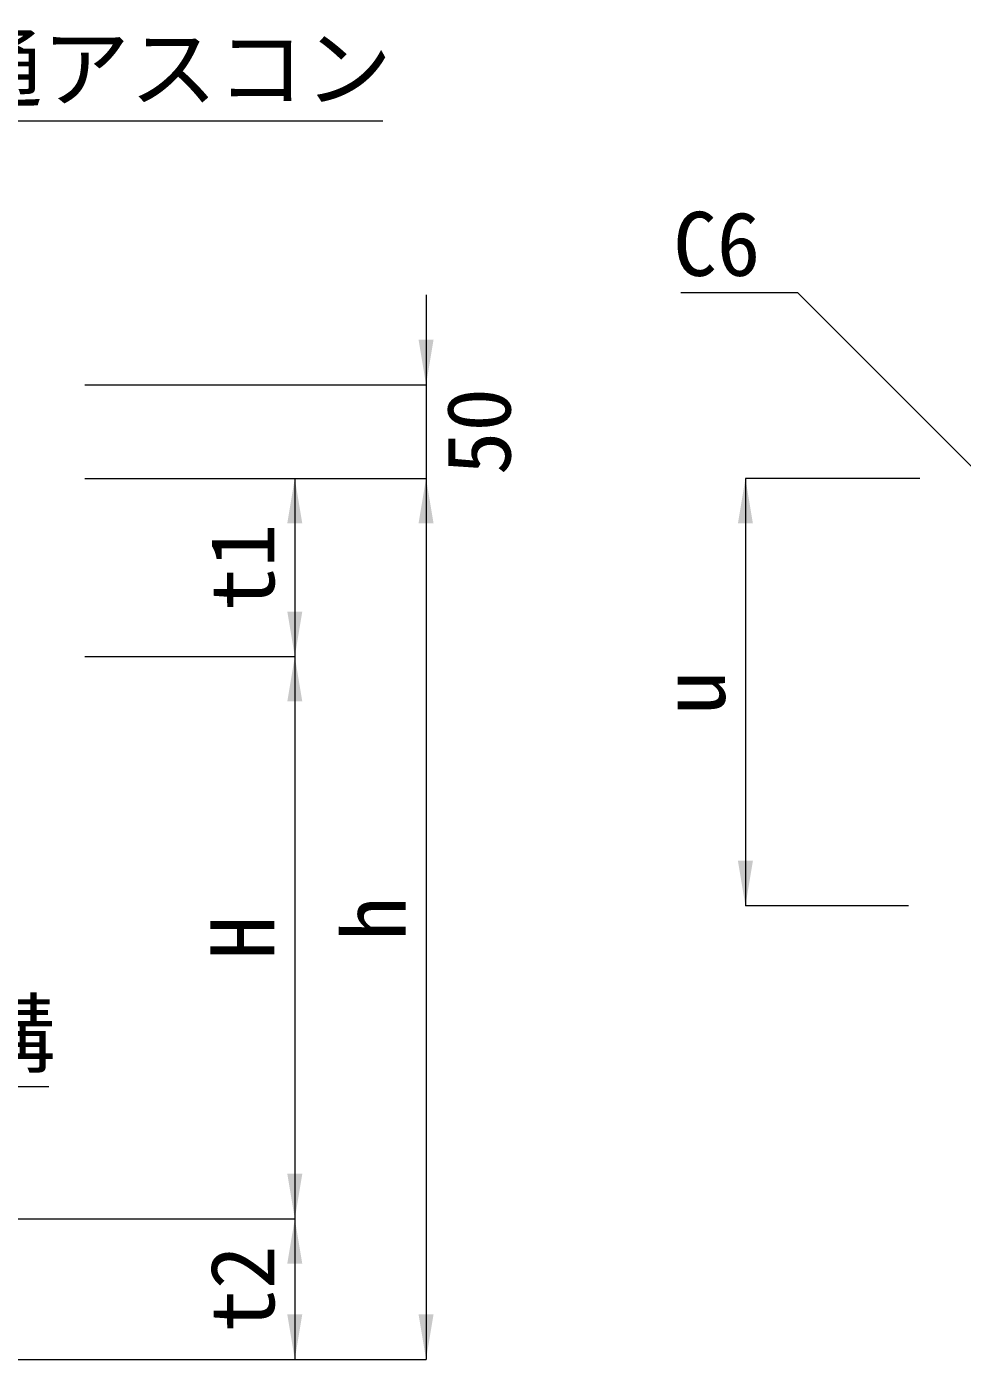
# Model space of a CAD drawing. Units: millimetres, scale not verified. Extents: x 42559 to 133118, y -58351 to -47326.
# Drawn here: x 45830 to 46329, y -51967 to -51256 of the extents above; entities that cross this region are included whole.
import ezdxf
from ezdxf.enums import TextEntityAlignment as Align

# ---------------------------------------------------------------- set-up
doc = ezdxf.new("R2010")
doc.units = ezdxf.units.MM
doc.header["$LTSCALE"] = 23
doc.layers.add('寸法線', color=7, linetype='Continuous', lineweight=13)
doc.layers.add('引出線', color=4, linetype='Continuous', lineweight=13)
doc.styles.add('ＭＳ ゴシック', font='')
doc.styles.get('ＭＳ ゴシック').set_extended_font_data('MS Gothic')

# ---------------------------------------------------------------- blocks, each defined once
blk = doc.blocks.new('filled_arrow')
at = {"color": 0, "linetype": 'Continuous', "lineweight": -2}
blk.add_solid([(7.5, 1.25), (0, 0), (7.5, -1.25)], dxfattribs=at)

msp = doc.modelspace()

# ---------------------------------------------------------------- linework, layer by layer
at = {"layer": '寸法線'}
for p, q in [((46042.7, -51399.3), (46042.7, -51545.3)), ((45860.67, -51447.3), (46042.7, -51447.3)), ((45860.67, -51497.3), (45972.7, -51497.3)), ((45860.67, -51497.3), (46042.7, -51497.3)), ((45860.67, -51497.3), (46042.7, -51497.3)), ((45972.7, -51497.3), (45972.7, -51592.3)), ((46042.7, -51497.3), (46042.7, -51967.3)), ((46213.02, -51497.3), (46213.02, -51725.3)), ((46306.03, -51497.3), (46213.02, -51497.3)), ((45860.67, -51592.3), (45972.7, -51592.3)), ((45860.67, -51592.3), (45972.7, -51592.3)), ((45972.7, -51592.3), (45972.7, -51892.3)), ((46300.03, -51725.3), (46213.02, -51725.3)), ((45710.67, -51892.3), (45972.7, -51892.3)), ((45710.67, -51892.3), (45972.7, -51892.3)), ((45972.7, -51892.3), (45972.7, -51967.3)), ((45700.67, -51967.3), (45972.7, -51967.3)), ((45700.67, -51967.3), (46042.7, -51967.3))]:
    msp.add_line(p, q, dxfattribs=at)
at = {"layer": '引出線'}
for points in [[(45584.04, -51447.3), (45724.8, -51306.55), (46019.64, -51306.55)], [(46343.03, -51500.3), (46240.98, -51398.26), (46178.58, -51398.26)], [(45643.67, -51821.78), (45708.78, -51821.78), (45841.53, -51821.78)]]:
    msp.add_lwpolyline(points, dxfattribs=at)

# ---------------------------------------------------------------- block references
at = {"layer": '寸法線', "xscale": 3.2, "yscale": 3.2}
for p, rotation in [((46042.7, -51447.3), 90), ((45972.7, -51497.3), 270), ((46042.7, -51497.3), 270), ((46042.7, -51497.3), 270), ((46213.02, -51497.3), 270), ((45972.7, -51592.3), 90), ((45972.7, -51592.3), 270), ((46213.02, -51725.3), 90), ((45972.7, -51892.3), 90), ((45972.7, -51892.3), 270), ((45972.7, -51967.3), 90), ((46042.7, -51967.3), 90)]:
    msp.add_blockref('filled_arrow', p, dxfattribs=dict(at, rotation=rotation))

# ---------------------------------------------------------------- texts
at = {"layer": '寸法線', "style": 'ＭＳ ゴシック'}
for s, p in [('50', (46070.7, -51472.3)), ('t1', (45944.7, -51544.8)), ('u', (46185.02, -51611.3)), ('h', (46014.7, -51732.3)), ('H', (45944.7, -51742.3)), ('t2', (45944.7, -51929.8))]:
    msp.add_text(s, height=34.18, rotation=90, dxfattribs=at).set_placement(p, align=Align.MIDDLE_CENTER)
at = {"layer": '引出線', "style": 'ＭＳ ゴシック'}
for s, p in [('普通アスコン', (45744.8, -51261.34)), ('ｼｰﾙ溝', (45728.78, -51776.57))]:
    msp.add_text(s, height=34.18, dxfattribs=at).set_placement(p, align=Align.TOP_LEFT)
msp.add_text('C6', height=34.18, dxfattribs=at).set_placement((46220.98, -51355.06), align=Align.TOP_RIGHT)

doc.saveas('drawing.dxf')
